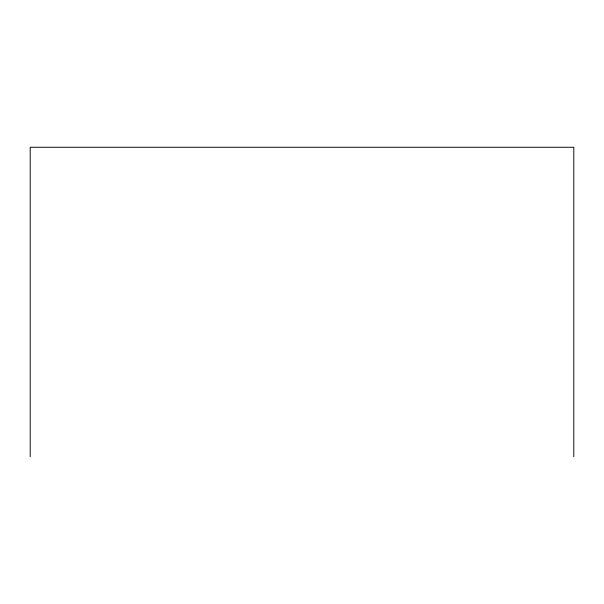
<?xml version="1.0" encoding="UTF-8"?>
<svg xmlns="http://www.w3.org/2000/svg" width="604" height="604" viewBox="0 0 604 604"><rect width="100%" height="100%" fill="white"/><g stroke="black" fill="none" stroke-linecap="round" stroke-linejoin="round"><path stroke-width="0.91" d="M573.8 456.73L573.8 147.27L30.2 147.27L30.2 456.73"/></g></svg>
